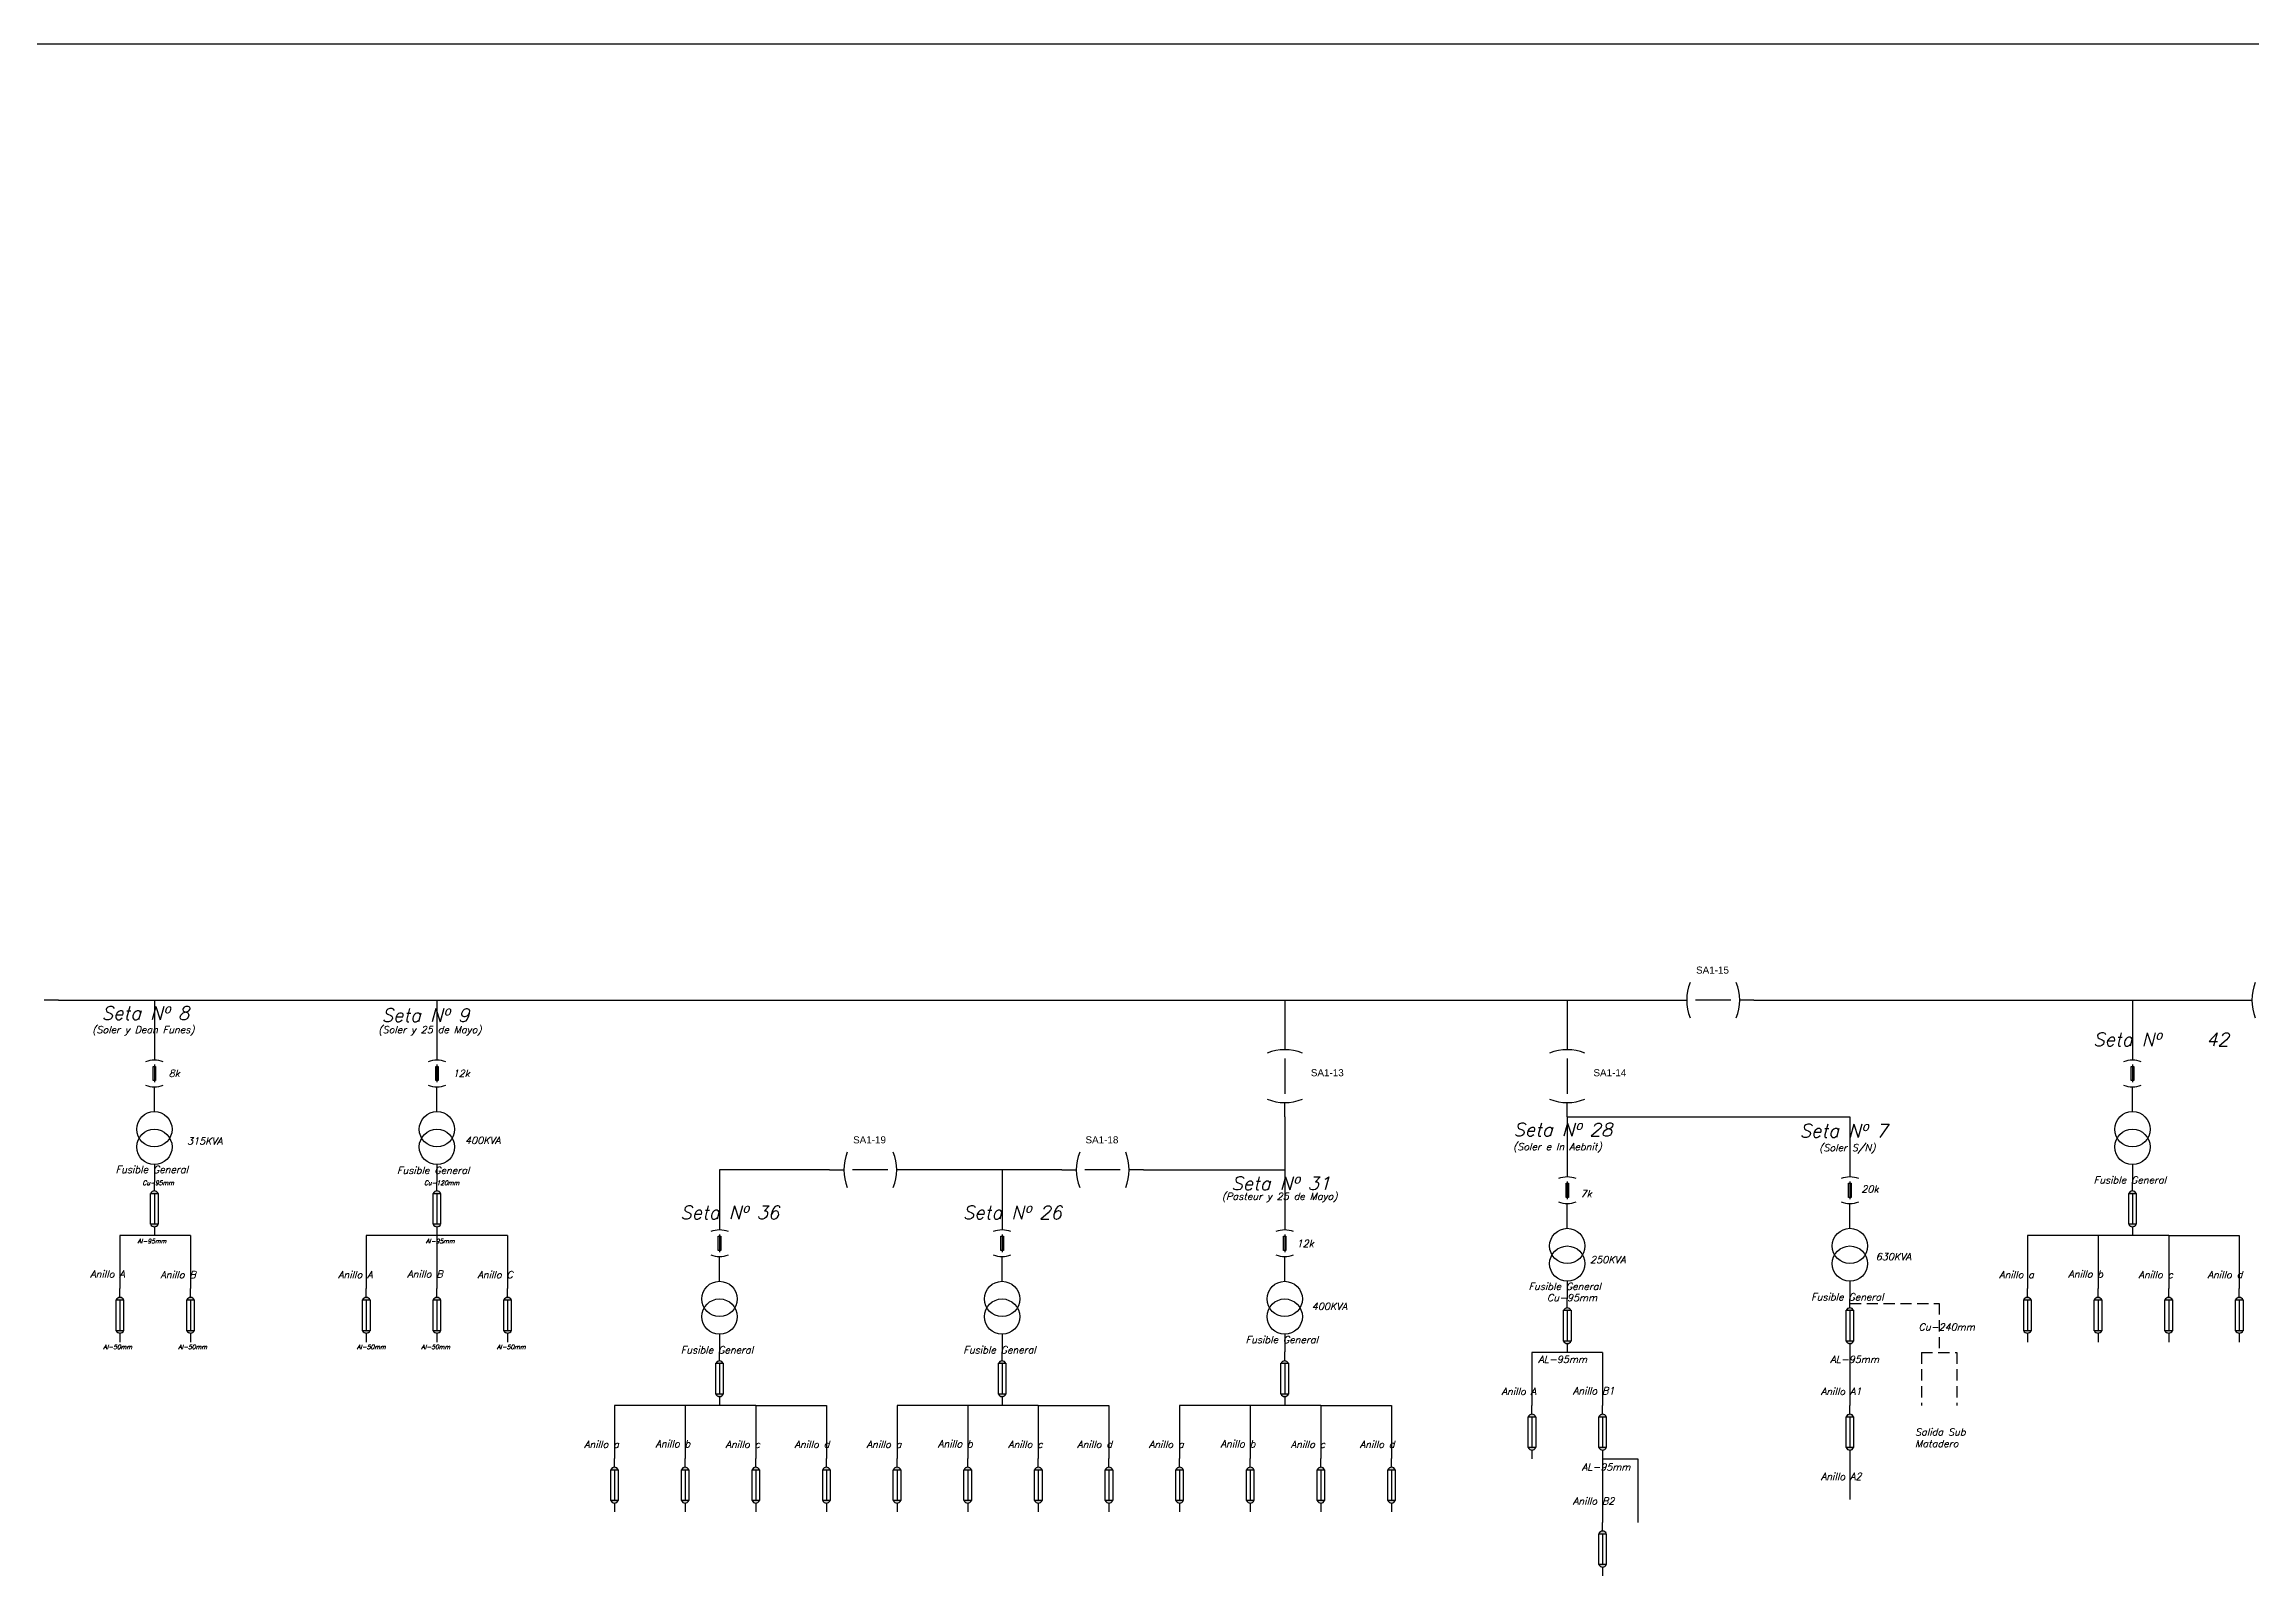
# Model space of a CAD drawing. Header units: millimetres. Extents: x 1875 to 17546, y 2661 to 4631.
# Drawn here: x 5285 to 6535, y 3220 to 4087 of the extents above; entities that cross this region are included whole.
import ezdxf

# ---------------------------------------------------------------- set-up
doc = ezdxf.new("R2010")
doc.units = ezdxf.units.MM
doc.linetypes.add('HIDDEN', pattern=[9.525, 6.35, -3.175])
doc.styles.add('IRAM', font='ROMANS.SHX', dxfattribs={"oblique": 15, "height": 2.5})
doc.styles.get("Standard").update_dxf_attribs({"font": 'arial.ttf'})

msp = doc.modelspace()

# ---------------------------------------------------------------- hatches: boundary and pattern name
h = msp.add_hatch(color=256)
h.dxf.hatch_style = 1
h.paths.add_polyline_path([(5345.7, 3436.1), (5349.9, 3436.1, 0.672313)])
h.paths.add_polyline_path([(5349.9, 3418.7), (5345.7, 3418.7, 0.672313)])
h = msp.add_hatch(color=256)
h.dxf.hatch_style = 1
h.paths.add_polyline_path([(5505.7, 3436.1), (5509.9, 3436.1, 0.672313)])
h.paths.add_polyline_path([(5509.9, 3418.7), (5505.7, 3418.7, 0.672313)])
h = msp.add_hatch(color=256)
h.dxf.hatch_style = 1
h.paths.add_polyline_path([(6465.7, 3436.1), (6469.9, 3436.1, 0.672313)])
h.paths.add_polyline_path([(6469.9, 3418.7), (6465.7, 3418.7, 0.672313)])
h = msp.add_hatch(color=256)
h.dxf.hatch_style = 1
h.paths.add_polyline_path([(5326.2, 3375.9), (5330.4, 3375.9, 0.672313)])
h.paths.add_polyline_path([(5330.4, 3358.4), (5326.2, 3358.4, 0.672313)])
h = msp.add_hatch(color=256)
h.dxf.hatch_style = 1
h.paths.add_polyline_path([(5366.2, 3375.9), (5370.4, 3375.9, 0.672313)])
h.paths.add_polyline_path([(5370.4, 3358.4), (5366.2, 3358.4, 0.672313)])
h = msp.add_hatch(color=256)
h.dxf.hatch_style = 1
h.paths.add_polyline_path([(5469.9, 3375.9, 0.672313), (5465.7, 3375.9)])
h.paths.add_polyline_path([(5469.9, 3358.4), (5465.7, 3358.4, 0.672313)])
h = msp.add_hatch(color=256)
h.dxf.hatch_style = 1
h.paths.add_polyline_path([(5509.9, 3375.9, 0.672313), (5505.7, 3375.9)])
h.paths.add_polyline_path([(5509.9, 3358.4), (5505.7, 3358.4, 0.672313)])
h = msp.add_hatch(color=256)
h.dxf.hatch_style = 1
h.paths.add_polyline_path([(5549.9, 3375.9, 0.672313), (5545.7, 3375.9)])
h.paths.add_polyline_path([(5549.9, 3358.4), (5545.7, 3358.4, 0.672313)])
h = msp.add_hatch(color=256)
h.dxf.hatch_style = 1
h.paths.add_polyline_path([(6406.2, 3375.9), (6410.4, 3375.9, 0.672313)])
h.paths.add_polyline_path([(6410.4, 3358.4), (6406.2, 3358.4, 0.672313)])
h = msp.add_hatch(color=256)
h.dxf.hatch_style = 1
h.paths.add_polyline_path([(6446.2, 3375.9), (6450.4, 3375.9, 0.672313)])
h.paths.add_polyline_path([(6450.4, 3358.4), (6446.2, 3358.4, 0.672313)])
h = msp.add_hatch(color=256)
h.dxf.hatch_style = 1
h.paths.add_polyline_path([(6486.2, 3375.9), (6490.4, 3375.9, 0.672313)])
h.paths.add_polyline_path([(6490.4, 3358.4), (6486.2, 3358.4, 0.672313)])
h = msp.add_hatch(color=256)
h.dxf.hatch_style = 1
h.paths.add_polyline_path([(6526.2, 3375.9), (6530.4, 3375.9, 0.672313)])
h.paths.add_polyline_path([(6530.4, 3358.4), (6526.2, 3358.4, 0.672313)])
h = msp.add_hatch(color=256)
h.dxf.hatch_style = 1
h.paths.add_polyline_path([(6145.7, 3370), (6149.9, 3370, 0.672313)])
h.paths.add_polyline_path([(6149.9, 3352.5), (6145.7, 3352.5, 0.672313)])
h = msp.add_hatch(color=256)
h.dxf.hatch_style = 1
h.paths.add_polyline_path([(6305.7, 3370), (6309.9, 3370, 0.672313)])
h.paths.add_polyline_path([(6309.9, 3352.5), (6305.7, 3352.5, 0.672313)])
h = msp.add_hatch(color=256)
h.dxf.hatch_style = 1
h.paths.add_polyline_path([(5669.9, 3340, 0.672313), (5665.7, 3340)])
h.paths.add_polyline_path([(5669.9, 3322.5), (5665.7, 3322.5, 0.672313)])
h = msp.add_hatch(color=256)
h.dxf.hatch_style = 1
h.paths.add_polyline_path([(5829.9, 3340, 0.672313), (5825.7, 3340)])
h.paths.add_polyline_path([(5829.9, 3322.5), (5825.7, 3322.5, 0.672313)])
h = msp.add_hatch(color=256)
h.dxf.hatch_style = 1
h.paths.add_polyline_path([(5989.9, 3340, 0.672313), (5985.7, 3340)])
h.paths.add_polyline_path([(5989.9, 3322.5), (5985.7, 3322.5, 0.672313)])
h = msp.add_hatch(color=256)
h.dxf.hatch_style = 1
h.paths.add_polyline_path([(6129.9, 3309.7, 0.672313), (6125.7, 3309.7)])
h.paths.add_polyline_path([(6129.9, 3292.3), (6125.7, 3292.3, 0.672313)])
h = msp.add_hatch(color=256)
h.dxf.hatch_style = 1
h.paths.add_polyline_path([(6169.9, 3309.7, 0.672313), (6165.7, 3309.7)])
h.paths.add_polyline_path([(6169.9, 3292.3), (6165.7, 3292.3, 0.672313)])
h = msp.add_hatch(color=256)
h.dxf.hatch_style = 1
h.paths.add_polyline_path([(6309.9, 3309.7, 0.672313), (6305.7, 3309.7)])
h.paths.add_polyline_path([(6309.9, 3292.3), (6305.7, 3292.3, 0.672313)])
h = msp.add_hatch(color=256)
h.dxf.hatch_style = 1
h.paths.add_polyline_path([(5610.4, 3279.7, 0.672313), (5606.2, 3279.7)])
h.paths.add_polyline_path([(5610.4, 3262.3), (5606.2, 3262.3, 0.672313)])
h = msp.add_hatch(color=256)
h.dxf.hatch_style = 1
h.paths.add_polyline_path([(5650.4, 3279.7, 0.672313), (5646.2, 3279.7)])
h.paths.add_polyline_path([(5650.4, 3262.3), (5646.2, 3262.3, 0.672313)])
h = msp.add_hatch(color=256)
h.dxf.hatch_style = 1
h.paths.add_polyline_path([(5690.4, 3279.7, 0.672313), (5686.2, 3279.7)])
h.paths.add_polyline_path([(5690.4, 3262.3), (5686.2, 3262.3, 0.672313)])
h = msp.add_hatch(color=256)
h.dxf.hatch_style = 1
h.paths.add_polyline_path([(5730.4, 3279.7, 0.672313), (5726.2, 3279.7)])
h.paths.add_polyline_path([(5730.4, 3262.3), (5726.2, 3262.3, 0.672313)])
h = msp.add_hatch(color=256)
h.dxf.hatch_style = 1
h.paths.add_polyline_path([(5770.4, 3279.7, 0.672313), (5766.2, 3279.7)])
h.paths.add_polyline_path([(5770.4, 3262.3), (5766.2, 3262.3, 0.672313)])
h = msp.add_hatch(color=256)
h.dxf.hatch_style = 1
h.paths.add_polyline_path([(5810.4, 3279.7, 0.672313), (5806.2, 3279.7)])
h.paths.add_polyline_path([(5810.4, 3262.3), (5806.2, 3262.3, 0.672313)])
h = msp.add_hatch(color=256)
h.dxf.hatch_style = 1
h.paths.add_polyline_path([(5850.4, 3279.7, 0.672313), (5846.2, 3279.7)])
h.paths.add_polyline_path([(5850.4, 3262.3), (5846.2, 3262.3, 0.672313)])
h = msp.add_hatch(color=256)
h.dxf.hatch_style = 1
h.paths.add_polyline_path([(5890.4, 3279.7, 0.672313), (5886.2, 3279.7)])
h.paths.add_polyline_path([(5890.4, 3262.3), (5886.2, 3262.3, 0.672313)])
h = msp.add_hatch(color=256)
h.dxf.hatch_style = 1
h.paths.add_polyline_path([(5930.4, 3279.7, 0.672313), (5926.2, 3279.7)])
h.paths.add_polyline_path([(5930.4, 3262.3), (5926.2, 3262.3, 0.672313)])
h = msp.add_hatch(color=256)
h.dxf.hatch_style = 1
h.paths.add_polyline_path([(5970.4, 3279.7, 0.672313), (5966.2, 3279.7)])
h.paths.add_polyline_path([(5970.4, 3262.3), (5966.2, 3262.3, 0.672313)])
h = msp.add_hatch(color=256)
h.dxf.hatch_style = 1
h.paths.add_polyline_path([(6010.4, 3279.7, 0.672313), (6006.2, 3279.7)])
h.paths.add_polyline_path([(6010.4, 3262.3), (6006.2, 3262.3, 0.672313)])
h = msp.add_hatch(color=256)
h.dxf.hatch_style = 1
h.paths.add_polyline_path([(6050.4, 3279.7, 0.672313), (6046.2, 3279.7)])
h.paths.add_polyline_path([(6050.4, 3262.3), (6046.2, 3262.3, 0.672313)])
h = msp.add_hatch(color=256)
h.dxf.hatch_style = 1
h.paths.add_polyline_path([(6169.9, 3243.5, 0.672313), (6165.7, 3243.5)])
h.paths.add_polyline_path([(6169.9, 3226.1), (6165.7, 3226.1, 0.672313)])

# ---------------------------------------------------------------- linework, layer by layer
at = {"color": 7}
msp.add_line((15781.7, 4086.8), (2762.1, 4086.8), dxfattribs=at)
for p, q in [((5293.5, 3545.6), (5285.4, 3545.6)), ((6207.3, 3545.6), (6215.4, 3545.6)), ((6207.3, 3545.6), (6215.4, 3545.6)), ((6240.4, 3545.6), (6220.4, 3545.6)), ((6240.4, 3545.6), (6220.4, 3545.6)), ((6253.5, 3545.6), (6245.4, 3545.6)), ((6253.5, 3545.6), (6245.4, 3545.6)), ((6527.3, 3545.6), (6535.4, 3545.6)), ((6527.3, 3545.6), (6535.4, 3545.6)), ((5987.8, 3525.6), (5987.8, 3517.5)), ((6147.8, 3525.6), (6147.8, 3517.5)), ((5347.8, 3515.6), (5347.8, 3511.6)), ((5507.8, 3515.6), (5507.8, 3511.6)), ((5987.8, 3512.5), (5987.8, 3492.5)), ((6147.8, 3512.5), (6147.8, 3492.5)), ((6467.8, 3515.6), (6467.8, 3511.6)), ((5347.8, 3509.1), (5347.8, 3499.1)), ((5507.8, 3509.1), (5507.8, 3499.1)), ((6467.8, 3509.1), (6467.8, 3499.1)), ((5347.8, 3492.5), (5347.8, 3496.6)), ((5347.8, 3482.5), (5347.8, 3492.5)), ((5507.8, 3492.5), (5507.8, 3496.6)), ((5507.8, 3482.5), (5507.8, 3492.5)), ((5987.8, 3479.5), (5987.8, 3487.5)), ((6147.8, 3479.5), (6147.8, 3487.5)), ((6467.8, 3492.5), (6467.8, 3496.6)), ((6467.8, 3482.5), (6467.8, 3492.5)), ((5347.8, 3452.5), (5347.8, 3442.5)), ((5507.8, 3452.5), (5507.8, 3442.5)), ((6467.8, 3452.5), (6467.8, 3442.5)), ((5347.8, 3437.5), (5347.8, 3442.5)), ((5507.8, 3437.5), (5507.8, 3442.5)), ((5730.1, 3449.5), (5738.1, 3449.5)), ((5730.1, 3449.5), (5738.1, 3449.5)), ((5763.1, 3449.5), (5743.1, 3449.5)), ((5763.1, 3449.5), (5743.1, 3449.5)), ((5776.2, 3449.5), (5768.1, 3449.5)), ((5776.2, 3449.5), (5768.1, 3449.5)), ((5861.6, 3449.5), (5869.7, 3449.5)), ((5861.6, 3449.5), (5869.7, 3449.5)), ((5894.7, 3449.5), (5874.7, 3449.5)), ((5894.7, 3449.5), (5874.7, 3449.5)), ((5907.8, 3449.5), (5899.7, 3449.5)), ((5907.8, 3449.5), (5899.7, 3449.5)), ((6147.8, 3449.5), (6147.8, 3445.4)), ((6147.8, 3442.9), (6147.8, 3432.9)), ((6307.8, 3449.5), (6307.8, 3445.4)), ((6307.8, 3442.9), (6307.8, 3432.9)), ((6467.8, 3437.5), (6467.8, 3442.5)), ((5347.8, 3436.1), (5347.8, 3418.7)), ((5507.8, 3436.1), (5507.8, 3418.7)), ((6147.8, 3426.4), (6147.8, 3430.4)), ((6147.8, 3416.4), (6147.8, 3426.4)), ((6307.8, 3426.4), (6307.8, 3430.4)), ((6307.8, 3416.4), (6307.8, 3426.4)), ((6467.8, 3436.1), (6467.8, 3418.7)), ((5347.8, 3417.3), (5347.8, 3412.3)), ((5507.8, 3417.3), (5507.8, 3412.3)), ((5667.8, 3419.5), (5667.8, 3415.4)), ((5667.8, 3412.9), (5667.8, 3402.9)), ((5827.8, 3419.5), (5827.8, 3415.4)), ((5827.8, 3412.9), (5827.8, 3402.9)), ((5987.8, 3419.5), (5987.8, 3415.4)), ((5987.8, 3412.9), (5987.8, 3402.9)), ((6467.8, 3417.3), (6467.8, 3412.3)), ((5667.8, 3396.4), (5667.8, 3400.4)), ((5827.8, 3396.4), (5827.8, 3400.4)), ((5987.8, 3396.4), (5987.8, 3400.4)), ((5667.8, 3386.4), (5667.8, 3396.4)), ((5827.8, 3386.4), (5827.8, 3396.4)), ((5987.8, 3386.4), (5987.8, 3396.4)), ((5328.3, 3377.3), (5328.3, 3382.3)), ((5328.3, 3375.9), (5328.3, 3358.4)), ((5368.3, 3377.3), (5368.3, 3382.3)), ((5368.3, 3375.9), (5368.3, 3358.4)), ((5467.8, 3377.3), (5467.8, 3382.3)), ((5467.8, 3375.9), (5467.8, 3358.4)), ((5507.8, 3377.3), (5507.8, 3382.3)), ((5507.8, 3375.9), (5507.8, 3358.4)), ((5547.8, 3377.3), (5547.8, 3382.3)), ((5547.8, 3375.9), (5547.8, 3358.4)), ((6147.8, 3386.4), (6147.8, 3376.4)), ((6147.8, 3371.4), (6147.8, 3376.4)), ((6307.8, 3386.4), (6307.8, 3376.4)), ((6307.8, 3371.4), (6307.8, 3376.4)), ((6408.3, 3377.3), (6408.3, 3382.3)), ((6408.3, 3375.9), (6408.3, 3358.4)), ((6448.3, 3377.3), (6448.3, 3382.3)), ((6448.3, 3375.9), (6448.3, 3358.4)), ((6488.3, 3377.3), (6488.3, 3382.3)), ((6488.3, 3375.9), (6488.3, 3358.4)), ((6528.3, 3377.3), (6528.3, 3382.3)), ((6528.3, 3375.9), (6528.3, 3358.4)), ((6147.8, 3370), (6147.8, 3352.5)), ((6307.8, 3370), (6307.8, 3352.5)), ((5328.3, 3357), (5328.3, 3352)), ((5368.3, 3357), (5368.3, 3352)), ((5467.8, 3357), (5467.8, 3352)), ((5507.8, 3357), (5507.8, 3352)), ((5547.8, 3357), (5547.8, 3352)), ((5667.8, 3356.4), (5667.8, 3346.4)), ((5827.8, 3356.4), (5827.8, 3346.4)), ((5987.8, 3356.4), (5987.8, 3346.4)), ((6147.8, 3351.1), (6147.8, 3346.1)), ((6307.8, 3351.1), (6307.8, 3346.1)), ((6408.3, 3357), (6408.3, 3352)), ((6448.3, 3357), (6448.3, 3352)), ((6488.3, 3357), (6488.3, 3352)), ((6528.3, 3357), (6528.3, 3352)), ((5667.8, 3341.4), (5667.8, 3346.4)), ((5667.8, 3340), (5667.8, 3322.5)), ((5827.8, 3341.4), (5827.8, 3346.4)), ((5827.8, 3340), (5827.8, 3322.5)), ((5987.8, 3341.4), (5987.8, 3346.4)), ((5987.8, 3340), (5987.8, 3322.5)), ((5667.8, 3321.1), (5667.8, 3316.1)), ((5827.8, 3321.1), (5827.8, 3316.1)), ((5987.8, 3321.1), (5987.8, 3316.1)), ((6127.8, 3311.1), (6127.8, 3316.1)), ((6167.8, 3311.1), (6167.8, 3316.1)), ((6307.8, 3311.1), (6307.8, 3316.1)), ((6127.8, 3309.7), (6127.8, 3292.3)), ((6167.8, 3309.7), (6167.8, 3292.3)), ((6307.8, 3309.7), (6307.8, 3292.3)), ((6127.8, 3290.9), (6127.8, 3285.9)), ((6167.8, 3290.9), (6167.8, 3285.9)), ((6307.8, 3290.9), (6307.8, 3285.9)), ((5608.3, 3281.1), (5608.3, 3286.1)), ((5608.3, 3279.7), (5608.3, 3262.3)), ((5648.3, 3281.1), (5648.3, 3286.1)), ((5648.3, 3279.7), (5648.3, 3262.3)), ((5688.3, 3281.1), (5688.3, 3286.1)), ((5688.3, 3279.7), (5688.3, 3262.3)), ((5728.3, 3281.1), (5728.3, 3286.1)), ((5728.3, 3279.7), (5728.3, 3262.3)), ((5768.3, 3281.1), (5768.3, 3286.1)), ((5768.3, 3279.7), (5768.3, 3262.3)), ((5808.3, 3281.1), (5808.3, 3286.1)), ((5808.3, 3279.7), (5808.3, 3262.3)), ((5848.3, 3281.1), (5848.3, 3286.1)), ((5848.3, 3279.7), (5848.3, 3262.3)), ((5888.3, 3281.1), (5888.3, 3286.1)), ((5888.3, 3279.7), (5888.3, 3262.3)), ((5928.3, 3281.1), (5928.3, 3286.1)), ((5928.3, 3279.7), (5928.3, 3262.3)), ((5968.3, 3281.1), (5968.3, 3286.1)), ((5968.3, 3279.7), (5968.3, 3262.3)), ((6008.3, 3281.1), (6008.3, 3286.1)), ((6008.3, 3279.7), (6008.3, 3262.3)), ((6048.3, 3281.1), (6048.3, 3286.1)), ((6048.3, 3279.7), (6048.3, 3262.3)), ((5608.3, 3260.9), (5608.3, 3255.9)), ((5648.3, 3260.9), (5648.3, 3255.9)), ((5688.3, 3260.9), (5688.3, 3255.9)), ((5728.3, 3260.9), (5728.3, 3255.9)), ((5768.3, 3260.9), (5768.3, 3255.9)), ((5808.3, 3260.9), (5808.3, 3255.9)), ((5848.3, 3260.9), (5848.3, 3255.9)), ((5888.3, 3260.9), (5888.3, 3255.9)), ((5928.3, 3260.9), (5928.3, 3255.9)), ((5968.3, 3260.9), (5968.3, 3255.9)), ((6008.3, 3260.9), (6008.3, 3255.9)), ((6048.3, 3260.9), (6048.3, 3255.9)), ((6167.8, 3244.9), (6167.8, 3249.9)), ((6167.8, 3243.5), (6167.8, 3226.1)), ((6167.8, 3224.7), (6167.8, 3219.7))]:
    msp.add_line(p, q)
at = {"color": 5}
for p, q in [((5293.5, 3545.6), (5347.8, 3545.6)), ((5347.8, 3545.6), (5347.8, 3515.6)), ((5347.8, 3545.6), (5507.8, 3545.6)), ((5507.8, 3545.6), (5507.8, 3515.6)), ((5507.8, 3545.6), (5887.3, 3545.6)), ((5887.3, 3545.6), (5987.8, 3545.6)), ((5987.8, 3545.6), (5987.8, 3525.6)), ((5987.8, 3545.6), (6047.3, 3545.6)), ((6047.3, 3545.6), (6147.8, 3545.6)), ((6147.8, 3545.6), (6147.8, 3525.6)), ((6147.8, 3545.6), (6207.3, 3545.6)), ((6147.8, 3545.6), (6207.3, 3545.6)), ((6253.5, 3545.6), (6307.8, 3545.6)), ((6253.5, 3545.6), (6307.8, 3545.6)), ((6307.8, 3545.6), (6467.8, 3545.6)), ((6467.8, 3545.6), (6467.8, 3515.6)), ((6467.8, 3545.6), (6527.3, 3545.6)), ((5987.8, 3479.5), (5987.8, 3449.5)), ((6147.8, 3479.5), (6147.8, 3449.5)), ((6147.8, 3479.5), (6147.8, 3449.5)), ((6147.8, 3479.5), (6307.8, 3479.5)), ((6307.8, 3479.5), (6307.8, 3449.5)), ((5730.1, 3449.5), (5667.8, 3449.5)), ((5667.8, 3449.5), (5667.8, 3419.5)), ((5861.6, 3449.5), (5776.2, 3449.5)), ((5827.8, 3449.5), (5827.8, 3419.5)), ((5827.8, 3449.5), (5827.8, 3419.5)), ((5907.8, 3449.5), (5987.8, 3449.5)), ((5987.8, 3449.5), (5987.8, 3419.5))]:
    msp.add_line(p, q, dxfattribs=at)
at = {"color": 1}
for p, q in [((5368.3, 3412.3), (5328.3, 3412.3)), ((5328.3, 3412.3), (5328.3, 3382.3)), ((5368.3, 3412.3), (5368.3, 3382.3)), ((5547.8, 3412.3), (5467.8, 3412.3)), ((5467.8, 3412.3), (5467.8, 3382.3)), ((5507.8, 3412.3), (5507.8, 3382.3)), ((5547.8, 3412.3), (5547.8, 3382.3)), ((6488.3, 3412.3), (6408.3, 3412.3)), ((6408.3, 3412.3), (6408.3, 3382.3)), ((6448.3, 3412.3), (6448.3, 3382.3)), ((6488.3, 3412.3), (6528.3, 3412.3)), ((6488.3, 3412.3), (6488.3, 3382.3)), ((6528.3, 3412.3), (6528.3, 3382.3)), ((6167.8, 3346.1), (6127.8, 3346.1)), ((6127.8, 3346.1), (6127.8, 3316.1)), ((6167.8, 3346.1), (6167.8, 3316.1)), ((6307.8, 3346.1), (6307.8, 3316.1)), ((5688.3, 3316.1), (5608.3, 3316.1)), ((5608.3, 3316.1), (5608.3, 3286.1)), ((5648.3, 3316.1), (5648.3, 3286.1)), ((5688.3, 3316.1), (5728.3, 3316.1)), ((5688.3, 3316.1), (5688.3, 3286.1)), ((5728.3, 3316.1), (5728.3, 3286.1)), ((5848.3, 3316.1), (5768.3, 3316.1)), ((5768.3, 3316.1), (5768.3, 3286.1)), ((5808.3, 3316.1), (5808.3, 3286.1)), ((5848.3, 3316.1), (5888.3, 3316.1)), ((5848.3, 3316.1), (5848.3, 3286.1)), ((5888.3, 3316.1), (5888.3, 3286.1)), ((6008.3, 3316.1), (5928.3, 3316.1)), ((5928.3, 3316.1), (5928.3, 3286.1)), ((5968.3, 3316.1), (5968.3, 3286.1)), ((6008.3, 3316.1), (6048.3, 3316.1)), ((6008.3, 3316.1), (6008.3, 3286.1)), ((6048.3, 3316.1), (6048.3, 3286.1)), ((6167.8, 3285.9), (6167.8, 3249.9)), ((6167.8, 3285.9), (6187.8, 3285.9)), ((6187.8, 3285.9), (6187.8, 3249.9)), ((6307.8, 3285.9), (6307.8, 3262.8))]:
    msp.add_line(p, q, dxfattribs=at)
at = {"color": 1, "linetype": 'HIDDEN'}
for p, q in [((6307.8, 3373.9), (6358.3, 3373.9)), ((6358.3, 3373.9), (6358.3, 3346.1)), ((6348.3, 3346.1), (6368.3, 3346.1)), ((6348.3, 3346.1), (6348.3, 3316.1)), ((6368.3, 3346.1), (6368.3, 3316.1))]:
    msp.add_line(p, q, dxfattribs=at)
for points in [[(5347.1, 3508), (5348.5, 3508), (5348.5, 3500), (5347.1, 3500)], [(5507.1, 3508), (5508.5, 3508), (5508.5, 3500), (5507.1, 3500)], [(6467.1, 3508), (6468.5, 3508), (6468.5, 3500), (6467.1, 3500)], [(6147.1, 3441.9), (6148.5, 3441.9), (6148.5, 3433.8), (6147.1, 3433.8)], [(6307.1, 3441.9), (6308.5, 3441.9), (6308.5, 3433.8), (6307.1, 3433.8)], [(5345.7, 3436.1), (5349.9, 3436.1), (5349.9, 3418.7), (5345.7, 3418.7)], [(5505.7, 3436.1), (5509.9, 3436.1), (5509.9, 3418.7), (5505.7, 3418.7)], [(6465.7, 3436.1), (6469.9, 3436.1), (6469.9, 3418.7), (6465.7, 3418.7)], [(5667.1, 3411.9), (5668.5, 3411.9), (5668.5, 3403.8), (5667.1, 3403.8)], [(5827.1, 3411.9), (5828.5, 3411.9), (5828.5, 3403.8), (5827.1, 3403.8)], [(5987.1, 3411.9), (5988.5, 3411.9), (5988.5, 3403.8), (5987.1, 3403.8)], [(5326.2, 3375.9), (5330.4, 3375.9), (5330.4, 3358.4), (5326.2, 3358.4)], [(5366.2, 3375.9), (5370.4, 3375.9), (5370.4, 3358.4), (5366.2, 3358.4)], [(5465.7, 3375.9), (5469.9, 3375.9), (5469.9, 3358.4), (5465.7, 3358.4)], [(5505.7, 3375.9), (5509.9, 3375.9), (5509.9, 3358.4), (5505.7, 3358.4)], [(5545.7, 3375.9), (5549.9, 3375.9), (5549.9, 3358.4), (5545.7, 3358.4)], [(6406.2, 3375.9), (6410.4, 3375.9), (6410.4, 3358.4), (6406.2, 3358.4)], [(6446.2, 3375.9), (6450.4, 3375.9), (6450.4, 3358.4), (6446.2, 3358.4)], [(6486.2, 3375.9), (6490.4, 3375.9), (6490.4, 3358.4), (6486.2, 3358.4)], [(6526.2, 3375.9), (6530.4, 3375.9), (6530.4, 3358.4), (6526.2, 3358.4)], [(6145.7, 3370), (6149.9, 3370), (6149.9, 3352.5), (6145.7, 3352.5)], [(6305.7, 3370), (6309.9, 3370), (6309.9, 3352.5), (6305.7, 3352.5)], [(5665.7, 3340), (5669.9, 3340), (5669.9, 3322.5), (5665.7, 3322.5)], [(5825.7, 3340), (5829.9, 3340), (5829.9, 3322.5), (5825.7, 3322.5)], [(5985.7, 3340), (5989.9, 3340), (5989.9, 3322.5), (5985.7, 3322.5)], [(6125.7, 3309.7), (6129.9, 3309.7), (6129.9, 3292.3), (6125.7, 3292.3)], [(6165.7, 3309.7), (6169.9, 3309.7), (6169.9, 3292.3), (6165.7, 3292.3)], [(6305.7, 3309.7), (6309.9, 3309.7), (6309.9, 3292.3), (6305.7, 3292.3)], [(5606.2, 3279.7), (5610.4, 3279.7), (5610.4, 3262.3), (5606.2, 3262.3)], [(5646.2, 3279.7), (5650.4, 3279.7), (5650.4, 3262.3), (5646.2, 3262.3)], [(5686.2, 3279.7), (5690.4, 3279.7), (5690.4, 3262.3), (5686.2, 3262.3)], [(5726.2, 3279.7), (5730.4, 3279.7), (5730.4, 3262.3), (5726.2, 3262.3)], [(5766.2, 3279.7), (5770.4, 3279.7), (5770.4, 3262.3), (5766.2, 3262.3)], [(5806.2, 3279.7), (5810.4, 3279.7), (5810.4, 3262.3), (5806.2, 3262.3)], [(5846.2, 3279.7), (5850.4, 3279.7), (5850.4, 3262.3), (5846.2, 3262.3)], [(5886.2, 3279.7), (5890.4, 3279.7), (5890.4, 3262.3), (5886.2, 3262.3)], [(5926.2, 3279.7), (5930.4, 3279.7), (5930.4, 3262.3), (5926.2, 3262.3)], [(5966.2, 3279.7), (5970.4, 3279.7), (5970.4, 3262.3), (5966.2, 3262.3)], [(6006.2, 3279.7), (6010.4, 3279.7), (6010.4, 3262.3), (6006.2, 3262.3)], [(6046.2, 3279.7), (6050.4, 3279.7), (6050.4, 3262.3), (6046.2, 3262.3)], [(6165.7, 3243.5), (6169.9, 3243.5), (6169.9, 3226.1), (6165.7, 3226.1)]]:
    msp.add_lwpolyline(points, close=True)
for centre in [(5347.8, 3472.5), (5507.8, 3472.5), (6467.8, 3472.5), (5347.8, 3462.5), (5507.8, 3462.5), (6467.8, 3462.5), (6147.8, 3406.4), (6307.8, 3406.4), (6147.8, 3396.4), (6307.8, 3396.4), (5667.8, 3376.4), (5667.8, 3366.4), (5827.8, 3376.4), (5827.8, 3366.4), (5987.8, 3376.4), (5987.8, 3366.4)]:
    msp.add_circle(centre, 10)
for centre, radius, start, end in [((6242.3, 3545.6), 26.9, 158.2103, 201.7897), ((6242.3, 3545.6), 26.9, 158.2103, 201.7897), ((6218.5, 3545.6), 26.9, 338.2103, 21.7897), ((6218.5, 3545.6), 26.9, 338.2103, 21.7897), ((6562.3, 3545.6), 26.9, 158.2103, 201.7897), ((6562.3, 3545.6), 26.9, 158.2103, 201.7897), ((5987.8, 3490.6), 26.9, 68.2103, 111.7897), ((6147.8, 3490.6), 26.9, 68.2103, 111.7897), ((5347.8, 3498.1), 13.5, 68.2103, 111.7897), ((5507.8, 3498.1), 13.5, 68.2103, 111.7897), ((6467.8, 3498.1), 13.5, 68.2103, 111.7897), ((5347.8, 3510), 13.5, 248.2103, 291.7897), ((5507.8, 3510), 13.5, 248.2103, 291.7897), ((5987.8, 3514.5), 26.9, 248.2103, 291.7897), ((6147.8, 3514.5), 26.9, 248.2103, 291.7897), ((6467.8, 3510), 13.5, 248.2103, 291.7897), ((5765.1, 3449.5), 26.9, 158.2103, 201.7897), ((5765.1, 3449.5), 26.9, 158.2103, 201.7897), ((5741.2, 3449.5), 26.9, 338.2103, 21.7897), ((5741.2, 3449.5), 26.9, 338.2103, 21.7897), ((5896.7, 3449.5), 26.9, 158.2103, 201.7897), ((5896.7, 3449.5), 26.9, 158.2103, 201.7897), ((5872.8, 3449.5), 26.9, 338.2103, 21.7897), ((5872.8, 3449.5), 26.9, 338.2103, 21.7897), ((5347.8, 3435.3), 2.25, 22.1731, 157.8269), ((5507.8, 3435.3), 2.25, 22.1731, 157.8269), ((6147.8, 3432), 13.5, 68.2103, 111.7897), ((6307.8, 3432), 13.5, 68.2103, 111.7897), ((6467.8, 3435.3), 2.25, 22.1731, 157.8269), ((6147.8, 3443.9), 13.5, 248.2103, 291.7897), ((6307.8, 3443.9), 13.5, 248.2103, 291.7897), ((5347.8, 3419.5), 2.25, 202.1731, 337.8269), ((5507.8, 3419.5), 2.25, 202.1731, 337.8269), ((5667.8, 3402), 13.5, 68.2103, 111.7897), ((5827.8, 3402), 13.5, 68.2103, 111.7897), ((5987.8, 3402), 13.5, 68.2103, 111.7897), ((6467.8, 3419.5), 2.25, 202.1731, 337.8269), ((5667.8, 3413.9), 13.5, 248.2103, 291.7897), ((5827.8, 3413.9), 13.5, 248.2103, 291.7897), ((5987.8, 3413.9), 13.5, 248.2103, 291.7897), ((5328.3, 3375), 2.25, 22.1731, 157.8269), ((5368.3, 3375), 2.25, 22.1731, 157.8269), ((5467.8, 3375), 2.25, 22.1731, 157.8269), ((5507.8, 3375), 2.25, 22.1731, 157.8269), ((5547.8, 3375), 2.25, 22.1731, 157.8269), ((6408.3, 3375), 2.25, 22.1731, 157.8269), ((6448.3, 3375), 2.25, 22.1731, 157.8269), ((6488.3, 3375), 2.25, 22.1731, 157.8269), ((6528.3, 3375), 2.25, 22.1731, 157.8269), ((6147.8, 3369.1), 2.25, 22.1731, 157.8269), ((6307.8, 3369.1), 2.25, 22.1731, 157.8269), ((5328.3, 3359.3), 2.25, 202.1731, 337.8269), ((5368.3, 3359.3), 2.25, 202.1731, 337.8269), ((5467.8, 3359.3), 2.25, 202.1731, 337.8269), ((5507.8, 3359.3), 2.25, 202.1731, 337.8269), ((5547.8, 3359.3), 2.25, 202.1731, 337.8269), ((6147.8, 3353.4), 2.25, 202.1731, 337.8269), ((6307.8, 3353.4), 2.25, 202.1731, 337.8269), ((6408.3, 3359.3), 2.25, 202.1731, 337.8269), ((6448.3, 3359.3), 2.25, 202.1731, 337.8269), ((6488.3, 3359.3), 2.25, 202.1731, 337.8269), ((6528.3, 3359.3), 2.25, 202.1731, 337.8269), ((5667.8, 3339.1), 2.25, 22.1731, 157.8269), ((5827.8, 3339.1), 2.25, 22.1731, 157.8269), ((5987.8, 3339.1), 2.25, 22.1731, 157.8269), ((5667.8, 3323.4), 2.25, 202.1731, 337.8269), ((5827.8, 3323.4), 2.25, 202.1731, 337.8269), ((5987.8, 3323.4), 2.25, 202.1731, 337.8269), ((6127.8, 3308.9), 2.25, 22.1731, 157.8269), ((6167.8, 3308.9), 2.25, 22.1731, 157.8269), ((6307.8, 3308.9), 2.25, 22.1731, 157.8269), ((6127.8, 3293.1), 2.25, 202.1731, 337.8269), ((6167.8, 3293.1), 2.25, 202.1731, 337.8269), ((6307.8, 3293.1), 2.25, 202.1731, 337.8269), ((5608.3, 3278.9), 2.25, 22.1731, 157.8269), ((5648.3, 3278.9), 2.25, 22.1731, 157.8269), ((5688.3, 3278.9), 2.25, 22.1731, 157.8269), ((5728.3, 3278.9), 2.25, 22.1731, 157.8269), ((5768.3, 3278.9), 2.25, 22.1731, 157.8269), ((5808.3, 3278.9), 2.25, 22.1731, 157.8269), ((5848.3, 3278.9), 2.25, 22.1731, 157.8269), ((5888.3, 3278.9), 2.25, 22.1731, 157.8269), ((5928.3, 3278.9), 2.25, 22.1731, 157.8269), ((5968.3, 3278.9), 2.25, 22.1731, 157.8269), ((6008.3, 3278.9), 2.25, 22.1731, 157.8269), ((6048.3, 3278.9), 2.25, 22.1731, 157.8269), ((5608.3, 3263.1), 2.25, 202.1731, 337.8269), ((5648.3, 3263.1), 2.25, 202.1731, 337.8269), ((5688.3, 3263.1), 2.25, 202.1731, 337.8269), ((5728.3, 3263.1), 2.25, 202.1731, 337.8269), ((5768.3, 3263.1), 2.25, 202.1731, 337.8269), ((5808.3, 3263.1), 2.25, 202.1731, 337.8269), ((5848.3, 3263.1), 2.25, 202.1731, 337.8269), ((5888.3, 3263.1), 2.25, 202.1731, 337.8269), ((5928.3, 3263.1), 2.25, 202.1731, 337.8269), ((5968.3, 3263.1), 2.25, 202.1731, 337.8269), ((6008.3, 3263.1), 2.25, 202.1731, 337.8269), ((6048.3, 3263.1), 2.25, 202.1731, 337.8269), ((6167.8, 3242.7), 2.25, 22.1731, 157.8269), ((6167.8, 3226.9), 2.25, 202.1731, 337.8269)]:
    msp.add_arc(centre, radius, start, end)

# ---------------------------------------------------------------- texts
at = {"char_height": 4, "attachment_point": 1}
for s, insert in [('SA1-15', (6220.7, 3564.6)), ('SA1-13', (6002.6, 3506.5)), ('SA1-14', (6162.6, 3506.5)), ('SA1-19', (5743.4, 3468.5)), ('SA1-18', (5875, 3468.5))]:
    msp.add_mtext_dynamic_manual_height_columns(s, width=28.858, gutter_width=12.5, heights=[0], dxfattribs=dict(at, insert=insert))
at = {"attachment_point": 1, "style": 'IRAM'}
for s, width, heights, insert, char_height in [('Seta Nº 8', 81.365, [7.76], (5318, 3542), 7.5), ('Seta Nº 9', 78.14, [7.76], (5476.5, 3540.8), 7.5), ('(Soler y Dean Funes)', 83.844, [0], (5312.6, 3530.9), 4), ('(Soler y 25 de Mayo)', 83.844, [0], (5474.6, 3530.9), 4), ('8k', 15.282, [0], (5355.9, 3506.1), 4), ('12k', 15.282, [0], (5516.7, 3506.1), 4), ('Seta Nº 28', 71.575, [0], (6117.3, 3476), 7.5), ('Seta Nº 7', 66.115, [0], (6279.4, 3475.4), 7.5), ('315KVA', 74.539, [0], (5366.3, 3467.8), 4), ('400KVA', 74.539, [0], (5523.7, 3468.2), 4), ('(Soler e In Aebnit)', 83.844, [0], (6117.1, 3464.7), 4), ('(Soler S/N)', 83.844, [0], (6290.4, 3464.1), 4), ('Fusible General ', 50.416, [0], (5325.9, 3451.7), 4), ('Fusible General ', 50.416, [0], (5485.2, 3451.2), 4), ('Cu-95mm', 29.434, [0], (5341.1, 3443.4), 2.5), ('Cu-120mm', 29.434, [0], (5500.5, 3443.4), 2.5), ('Seta Nº 31', 66.115, [0], (5957.6, 3445.6), 7.5), ('7k', 15.282, [0], (6155.3, 3438), 4), ('20k', 15.282, [0], (6314.3, 3440.7), 4), ('Fusible General ', 50.416, [0], (6445.9, 3445.8), 4), ('Seta Nº 36', 71.575, [0], (5645.6, 3429.1), 7.5), ('Seta Nº 26', 71.575, [0], (5805.6, 3429.1), 7.5), ('(Pasteur y 25 de Mayo)', 83.844, [0], (5952.2, 3436.5), 4), ('Al-95mm', 29.434, [0], (5338.3, 3410.4), 2.5), ('Al-95mm', 29.434, [0], (5501.5, 3410.4), 2.5), ('12k', 15.282, [0], (5994.5, 3409.8), 4), ('250KVA', 74.539, [0], (6160.7, 3400.6), 4), ('630KVA', 74.539, [0], (6322.4, 3402.3), 4), ('Anillo A', 29.434, [0], (5311.5, 3392.5), 4), ('Anillo B', 29.434, [0], (5351.2, 3392.2), 4), ('Anillo A', 29.434, [4], (5451.8, 3392.2), 4), ('Anillo B', 29.434, [0], (5491, 3392.5), 4), ('Anillo C', 29.434, [0], (5530.7, 3392.2), 4), ('Anillo a', 29.434, [0], (6392.3, 3392.2), 4), ('Anillo b', 29.434, [0], (6431.5, 3392.5), 4), ('Anillo c', 29.434, [0], (6471.2, 3392.2), 4), ('Anillo d', 29.434, [0], (6510.3, 3392.2), 4), ('Fusible General ', 50.416, [0], (6125.9, 3385.6), 4), ('Cu-95mm', 50.416, [4], (6136.3, 3379.1), 4), ('Fusible General ', 50.416, [0], (6285.9, 3379.6), 4), ('400KVA', 74.539, [0], (6003.1, 3374.3), 4), ('Cu-240mm', 50.416, [4], (6346.7, 3362.6), 4), ('Al-50mm', 29.434, [0], (5318.9, 3350.5), 2.5), ('Al-50mm', 29.434, [0], (5361.3, 3350.5), 2.5), ('Al-50mm', 29.434, [0], (5462.5, 3350.5), 2.5), ('Al-50mm', 29.434, [0], (5499, 3350.5), 2.5), ('Al-50mm', 29.434, [0], (5541.7, 3350.5), 2.5), ('Fusible General ', 50.416, [0], (5965.7, 3355.4), 4), ('Fusible General ', 50.416, [0], (5645.9, 3349.6), 4), ('Fusible General ', 50.416, [0], (5805.9, 3349.6), 4), ('AL-95mm', 50.416, [0], (6131.4, 3344.2), 4), ('AL-95mm', 50.416, [0], (6296.7, 3344.2), 4), ('Anillo A', 29.434, [0], (6110.6, 3326.1), 4), ('Anillo B1', 29.434, [0], (6151, 3326.4), 4), ('Anillo A1', 29.434, [0], (6291.4, 3326.1), 4), ('Salida Sub Matadero', 40.427, [0], (6344.7, 3303.1), 4), ('Anillo a', 29.434, [0], (5591.1, 3296.1), 4), ('Anillo b', 29.434, [0], (5631.5, 3296.4), 4), ('Anillo c', 29.434, [0], (5671.2, 3296.1), 4), ('Anillo d', 29.434, [0], (5710.3, 3296.1), 4), ('Anillo a', 29.434, [0], (5751.1, 3296.1), 4), ('Anillo b', 29.434, [0], (5791.5, 3296.4), 4), ('Anillo c', 29.434, [0], (5831.2, 3296.1), 4), ('Anillo d', 29.434, [0], (5870.3, 3296.1), 4), ('Anillo a', 29.434, [0], (5910.9, 3296.1), 4), ('Anillo b', 29.434, [0], (5951.5, 3296.4), 4), ('Anillo c', 29.434, [0], (5991.2, 3296.1), 4), ('Anillo d', 29.434, [0], (6030.3, 3296.1), 4), ('AL-95mm', 50.416, [0], (6156, 3283.3), 4), ('Anillo A2', 29.434, [0], (6291.4, 3277.9), 4), ('Anillo B2', 29.434, [0], (6151, 3264), 4)]:
    msp.add_mtext_dynamic_manual_height_columns(s, width=width, gutter_width=12.5, heights=heights, dxfattribs=dict(at, insert=insert, char_height=char_height))
note = msp.add_mtext_dynamic_manual_height_columns('Seta Nº ', width=51.445, gutter_width=12.5, heights=[7.76, 0], dxfattribs=dict(insert=(6445.6, 3527.1), char_height=7.5, attachment_point=1, style='IRAM'))
for column, words in zip(note.columns.linked_columns, ['42']):
    column.text = words

doc.saveas('drawing.dxf')
